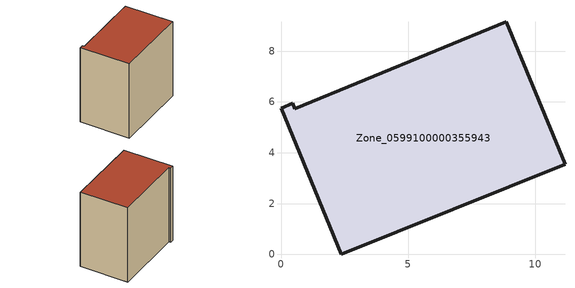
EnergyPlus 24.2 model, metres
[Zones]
Zone_0599100000355943
 floor ground (C_G): 2.36,0 0,5.76 0.46,5.95 0.55,5.74 8.86,9.16 11.17,3.55 z0
 wall outside (C_F): 0,5.76 2.36,0 11.17,3.55 8.86,9.16 0.55,5.74 0.46,5.95 0,5.76 z0:9.89
 roof outside (C_R): 8.86,9.16 0.55,5.74 0.46,5.95 0,5.76 2.36,0 11.17,3.55 z9.89
[BUILDING]
Pand.0599100000355943: North Axis=0; Terrain=City; Loads Convergence Tolerance Value=0.04; Temperature Convergence Tolerance Value=0.4; Solar Distribution=FullExterior; Maximum Number of Warmup Days=25; Minimum Number of Warmup Days=1
[Site:Location]
Rotterdam.The.Hague.AP_ZH_NLD Design_Conditions: Latitude=51.96; Longitude=4.45; Time Zone=1; Elevation=-4.5
[SITE:GROUNDTEMPERATURE:BUILDINGSURFACE]
18, 18, 18, 18, 18, 18, 18, 18, 18, 18, 18, 18
[MATERIAL] Thermal Absorptance=0.9; Solar Absorptance=0.7; Visible Absorptance=0.7
Name | Roughness | Thickness | Conductivity | Density | Specific Heat
G.TI.1992-2005 | MediumSmooth | 0.15 | 0.06 | 540 | 1210
F.TI.1992-2005 | Rough | 0.3 | 0.12 | 1920 | 840
R.TI.1992-2005 | MediumRough | 0.2 | 0.08 | 1500 | 1000
[CONSTRUCTION]
C_G: G.TI.1992-2005
C_F: F.TI.1992-2005
C_R: R.TI.1992-2005
[ZONE]
Zone_0599100000355943: Type=1; Multiplier=1; Ceiling Height=Autocalculate; Volume=Autocalculate; Floor Area=autocalculate; Part of Total Floor Area=Yes
[ZONEINFILTRATION:DESIGNFLOWRATE]
Infil_Zone_0599100000355943: Zone or ZoneList or Space or SpaceList=Zone_0599100000355943; Schedule=AlwaysOn; Design Flow Rate Calculation Method=Flow/Area; Flow Rate per Floor Area=0.0015; Constant Term Coefficient=1; Temperature Term Coefficient=0; Velocity Term Coefficient=0; Velocity Squared Term Coefficient=0
[HVACTEMPLATE:ZONE:IDEALLOADSAIRSYSTEM]
Zone_0599100000355943: Maximum Heating Supply Air Temperature=50; Minimum Cooling Supply Air Temperature=13; Maximum Heating Supply Air Humidity Ratio=0.0156; Minimum Cooling Supply Air Humidity Ratio=0.0077; Heating Limit=NoLimit; Cooling Limit=NoLimit; Dehumidification Control Type=ConstantSensibleHeatRatio; Cooling Sensible Heat Ratio=0.7; Dehumidification Setpoint=60; Humidification Control Type=None; Humidification Setpoint=30; Outdoor Air Method=None; Outdoor Air Flow Rate per Person=0.00944; Outdoor Air Flow Rate per Zone Floor Area=0; Outdoor Air Flow Rate per Zone=0; Demand Controlled Ventilation Type=None; Outdoor Air Economizer Type=NoEconomizer; Heat Recovery Type=None; Sensible Heat Recovery Effectiveness=0.7; Latent Heat Recovery Effectiveness=0.65
[ZONECONTROL:THERMOSTAT]
ThermostatControl_Zone_0599100000355943: Zone or ZoneList=Zone_0599100000355943; Control Type Schedule=DualSetpointControlType; Control 1=Thermostat_Zone_0599100000355943; Temperature Difference Between Cutout And Setpoint=0
[THERMOSTATSETPOINT:DUALSETPOINT]
Thermostat_Zone_0599100000355943: Heating Setpoint Temperature Schedule=HeatingSetpoint_Zone_0599100000355943; Cooling Setpoint Temperature Schedule=CoolingSetpoint_Zone_0599100000355943
[SCHEDULE:COMPACT]
HeatingSetpoint_Zone_0599100000355943: Through: 12/31, For: AllDays, Until: 24:00, 21
CoolingSetpoint_Zone_0599100000355943: Through: 12/31, For: AllDays, Until: 24:00, 24
DualSetpointControlType: Through: 12/31, For: AllDays, Until: 24:00, 4
AlwaysOn: Through: 12/31, For: AllDays, Until: 24:00, 1
